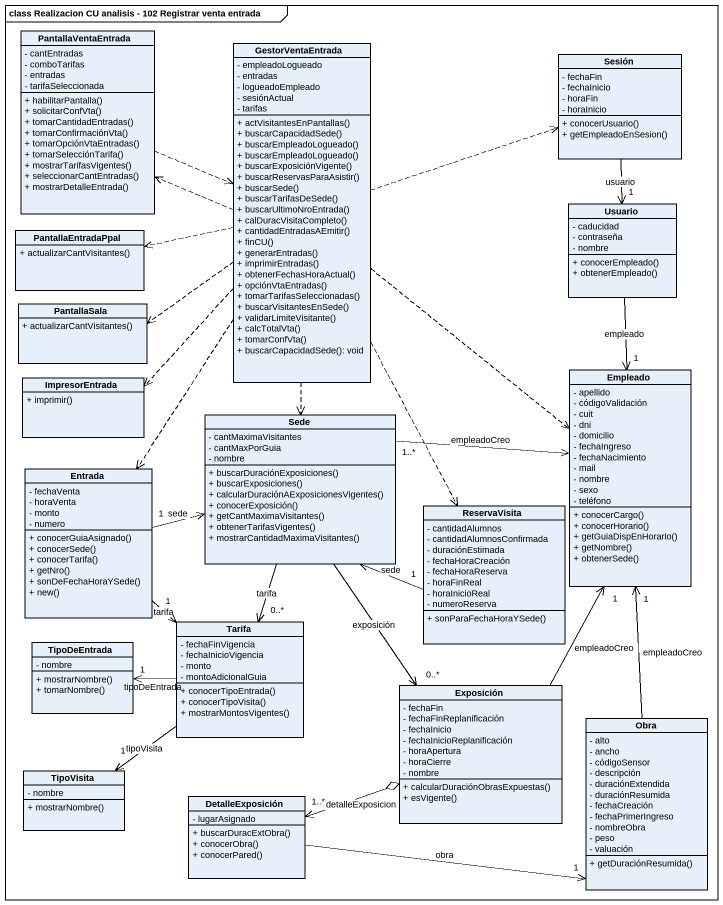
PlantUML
@startuml
mainframe class Realizacion CU analisis - 102 Registrar venta entrada
hide circle
hide empty members
skinparam classAttributeIconSize 0
class PantallaVentaEntrada {
  - cantEntradas
  - comboTarifas
  - entradas
  - tarifaSeleccionada
  + habilitarPantalla()
  + solicitarConfVta()
  + tomarCantidadEntradas()
  + tomarConfirmaciónVta()
  + tomarOpciónVtaEntradas()
  + tomarSelecciónTarifa()
  + mostrarTarifasVigentes()
  + seleccionarCantEntradas()
  + mostrarDetalleEntrada()
}
class GestorVentaEntrada {
  - empleadoLogueado
  - entradas
  - logueadoEmpleado
  - sesiónActual
  - tarifas
  + actVisitantesEnPantallas()
  + buscarCapacidadSede()
  + buscarEmpleadoLogueado()
  + buscarEmpleadoLogueado()
  + buscarExposiciónVigente()
  + buscarReservasParaAsistir()
  + buscarSede()
  + buscarTarifasDeSede()
  + buscarUltimoNroEntrada()
  + calDuracVisitaCompleto()
  + cantidadEntradasAEmitir()
  + finCU()
  + generarEntradas()
  + imprimirEntradas()
  + obtenerFechasHoraActual()
  + opciónVtaEntradas()
  + tomarTarifasSeleccionadas()
  + buscarVisitantesEnSede()
  + validarLimiteVisitante()
  + calcTotalVta()
  + tomarConfVta()
  + buscarCapacidadSede(): void
}
class Sesión {
  - fechaFin
  - fechaInicio
  - horaFin
  - horaInicio
  + conocerUsuario()
  + getEmpleadoEnSesion()
}
class PantallaEntradaPpal {
  + actualizarCantVisitantes()
}
class Usuario {
  - caducidad
  - contraseña
  - nombre
  + conocerEmpleado()
  + obtenerEmpleado()
}
class PantallaSala {
  + actualizarCantVisitantes()
}
class ImpresorEntrada {
  + imprimir()
}
class Empleado {
  - apellido
  - códigoValidación
  - cuit
  - dni
  - domicilio
  - fechaIngreso
  - fechaNacimiento
  - mail
  - nombre
  - sexo
  - teléfono
  + conocerCargo()
  + conocerHorario()
  + getGuiaDispEnHorario()
  + getNombre()
  + obtenerSede()
}
class Sede {
  - cantMaximaVisitantes
  - cantMaxPorGuia
  - nombre
  + buscarDuraciónExposiciones()
  + buscarExposiciones()
  + calcularDuraciónAExposicionesVigentes()
  + conocerExposición()
  + getCantMaximaVisitantes()
  + obtenerTarifasVigentes()
  + mostrarCantidadMaximaVisitantes()
}
class Entrada {
  - fechaVenta
  - horaVenta
  - monto
  - numero
  + conocerGuiaAsignado()
  + conocerSede()
  + conocerTarifa()
  + getNro()
  + sonDeFechaHoraYSede()
  + new()
}
class ReservaVisita {
  - cantidadAlumnos
  - cantidadAlumnosConfirmada
  - duraciónEstimada
  - fechaHoraCreación
  - fechaHoraReserva
  - horaFinReal
  - horaInicioReal
  - numeroReserva
  + sonParaFechaHoraYSede()
}
class TipoDeEntrada {
  - nombre
  + mostrarNombre()
  + tomarNombre()
}
class Tarifa {
  - fechaFinVigencia
  - fechaInicioVigencia
  - monto
  - montoAdicionalGuia
  + conocerTipoEntrada()
  + conocerTipoVisita()
  + mostrarMontosVigentes()
}
class Exposición {
  - fechaFin
  - fechaFinReplanificación
  - fechaInicio
  - fechaInicioReplanificación
  - horaApertura
  - horaCierre
  - nombre
  + calcularDuraciónObrasExpuestas()
  + esVigente()
}
class Obra {
  - alto
  - ancho
  - códigoSensor
  - descripción
  - duraciónExtendida
  - duraciónResumida
  - fechaCreación
  - fechaPrimerIngreso
  - nombreObra
  - peso
  - valuación
  + getDuraciónResumida()
}
class TipoVisita {
  - nombre
  + mostrarNombre()
}
class DetalleExposición {
  - lugarAsignado
  + buscarDuracExtObra()
  + conocerObra()
  + conocerPared()
}
PantallaVentaEntrada .right.> GestorVentaEntrada
GestorVentaEntrada .left.> PantallaVentaEntrada
GestorVentaEntrada .right.> Sesión
GestorVentaEntrada .left.> PantallaEntradaPpal
GestorVentaEntrada .left.> PantallaSala
GestorVentaEntrada ..> ImpresorEntrada
GestorVentaEntrada ..> Empleado
GestorVentaEntrada ..> Sede
GestorVentaEntrada ..> Entrada
GestorVentaEntrada ..> ReservaVisita
Sesión --> "1" Usuario : usuario
Usuario --> "1" Empleado : empleado
Sede "1..*" -right-> Empleado : empleadoCreo
Sede --> "0..*" Tarifa : tarifa
Sede --> "0..*" Exposición : exposición
Entrada "1" -right-> Sede : sede
Entrada --> "1" Tarifa : tarifa
ReservaVisita "1" -left-> Sede : sede
Tarifa -left-> "1" TipoDeEntrada : tipoDeEntrada
Tarifa --> "1" TipoVisita : tipoVisita
Exposición -up-> "1" Empleado : empleadoCreo
Obra -up-> "1" Empleado : empleadoCreo
DetalleExposición "1..*" <-right-o Exposición : detalleExposicion
DetalleExposición -right-> "1" Obra : obra
@enduml
